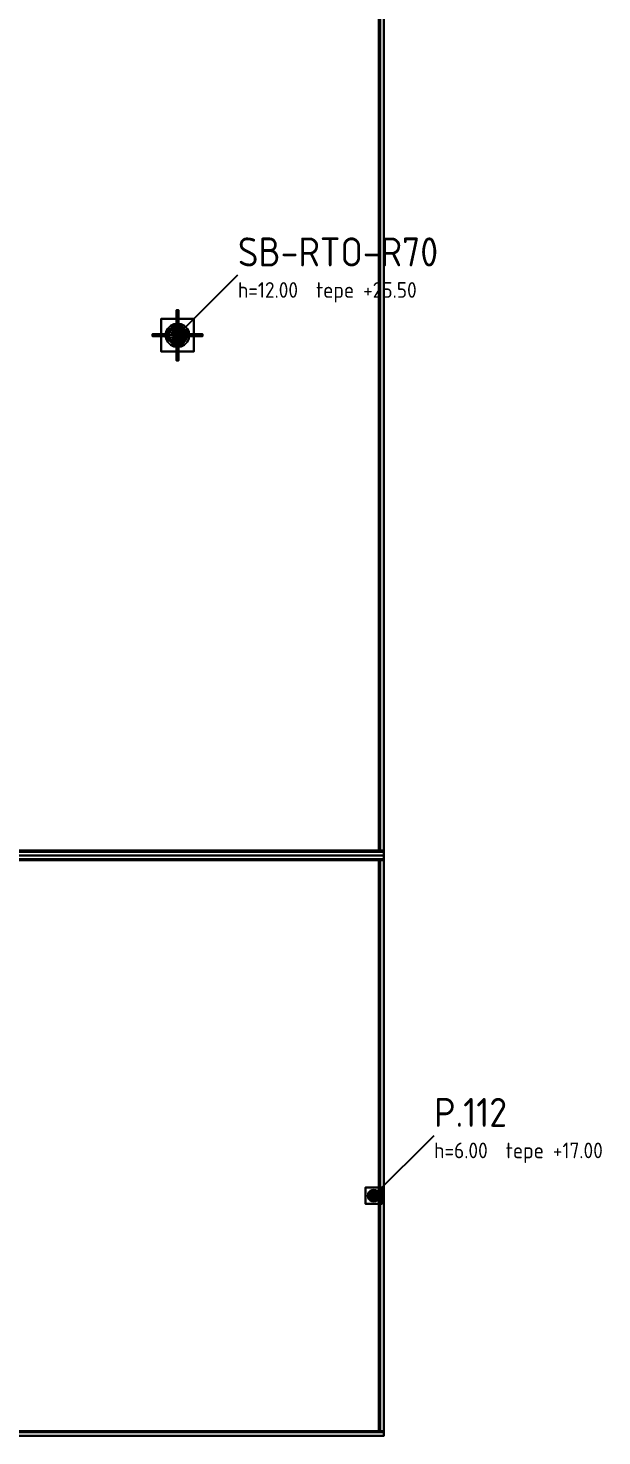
# Model space of a CAD drawing. Header units: metres. Extents: x 0 to 320, y 0 to 192.
# Drawn here: x 270.6 to 318.1, y 0 to 116.6 of the extents above; entities that cross this region are included whole.
import ezdxf

# ---------------------------------------------------------------- set-up
doc = ezdxf.new("R2010")
doc.units = ezdxf.units.M
for name, color, linetype in [('00-SINIR', 8, 'Continuous'), ('05-CEPHE', 253, 'Continuous'), ('10-CATI-DOSEME', 254, 'Continuous'), ('11-PARAPET', 9, 'Continuous'), ('20-BACA-P', 92, 'Continuous'), ('20-BACA-RTO', 1, 'Continuous'), ('30-BACA-KODU', 7, 'Continuous'), ('31-KILAVUZ-CIZGI', 8, 'Continuous')]:
    doc.layers.add(name, color=color, linetype=linetype)
doc.styles.add('ANNOT', font='isocp.shx')

# ---------------------------------------------------------------- blocks, each defined once
blk = doc.blocks.new('BACA_P_D800_H6000')
at = {"layer": '20-BACA-P'}
mesh = blk.add_polyface(dxfattribs=at)
corners = [(-0.68, -0.68), (0.68, -0.68), (0.68, 0.68), (-0.68, 0.68), (-0.68, -0.68, 0.4), (0.68, -0.68, 0.4), (0.68, 0.68, 0.4), (-0.68, 0.68, 0.4), (0.4, 0, 0.4), (0.38, 0.12, 0.4), (0.38, 0.12, 5.55), (0.4, 0, 5.55), (0.32, 0.24, 0.4), (0.32, 0.24, 5.55), (0.24, 0.32, 0.4), (0.24, 0.32, 5.55), (0.12, 0.38, 0.4), (0.12, 0.38, 5.55), (0, 0.4, 0.4), (0, 0.4, 5.55), (-0.12, 0.38, 0.4), (-0.12, 0.38, 5.55), (-0.24, 0.32, 0.4), (-0.24, 0.32, 5.55), (-0.32, 0.24, 0.4), (-0.32, 0.24, 5.55), (-0.38, 0.12, 0.4), (-0.38, 0.12, 5.55), (-0.4, 0, 0.4), (-0.4, 0, 5.55), (-0.38, -0.12, 0.4), (-0.38, -0.12, 5.55), (-0.32, -0.24, 0.4), (-0.32, -0.24, 5.55), (-0.24, -0.32, 0.4), (-0.24, -0.32, 5.55), (-0.12, -0.38, 0.4), (-0.12, -0.38, 5.55), (0, -0.4, 0.4), (0, -0.4, 5.55), (0.12, -0.38, 0.4), (0.12, -0.38, 5.55), (0.24, -0.32, 0.4), (0.24, -0.32, 5.55), (0.32, -0.24, 0.4), (0.32, -0.24, 5.55), (0.38, -0.12, 0.4), (0.38, -0.12, 5.55), (0.49, 0, 3.13), (0.46, 0.15, 3.13), (0.46, 0.15, 3.27), (0.49, 0, 3.27), (0.39, 0.29, 3.13), (0.39, 0.29, 3.27), (0.29, 0.39, 3.13), (0.29, 0.39, 3.27), (0.15, 0.46, 3.13), (0.15, 0.46, 3.27), (0, 0.49, 3.13), (0, 0.49, 3.27), (-0.15, 0.46, 3.13), (-0.15, 0.46, 3.27), (-0.29, 0.39, 3.13), (-0.29, 0.39, 3.27), (-0.39, 0.29, 3.13), (-0.39, 0.29, 3.27), (-0.46, 0.15, 3.13), (-0.46, 0.15, 3.27), (-0.49, 0, 3.13), (-0.49, 0, 3.27), (-0.46, -0.15, 3.13), (-0.46, -0.15, 3.27), (-0.39, -0.29, 3.13), (-0.39, -0.29, 3.27), (-0.29, -0.39, 3.13), (-0.29, -0.39, 3.27), (-0.15, -0.46, 3.13), (-0.15, -0.46, 3.27), (0, -0.49, 3.13), (0, -0.49, 3.27), (0.15, -0.46, 3.13), (0.15, -0.46, 3.27), (0.29, -0.39, 3.13), (0.29, -0.39, 3.27), (0.39, -0.29, 3.13), (0.39, -0.29, 3.27), (0.46, -0.15, 3.13), (0.46, -0.15, 3.27), (0.33, 0.11, 5.85), (0.35, 0, 5.85), (0.28, 0.21, 5.85), (0.21, 0.28, 5.85), (0.11, 0.33, 5.85), (0, 0.35, 5.85), (-0.11, 0.33, 5.85), (-0.21, 0.28, 5.85), (-0.28, 0.21, 5.85), (-0.33, 0.11, 5.85), (-0.35, 0, 5.85), (-0.33, -0.11, 5.85), (-0.28, -0.21, 5.85), (-0.21, -0.28, 5.85), (-0.11, -0.33, 5.85), (0, -0.35, 5.85), (0.11, -0.33, 5.85), (0.21, -0.28, 5.85), (0.28, -0.21, 5.85), (0.33, -0.11, 5.85), (0.38, 0, 5.85), (0.36, 0.12, 5.85), (0.36, 0.12, 6), (0.38, 0, 6), (0.31, 0.22, 5.85), (0.31, 0.22, 6), (0.22, 0.31, 5.85), (0.22, 0.31, 6), (0.12, 0.36, 5.85), (0.12, 0.36, 6), (0, 0.38, 5.85), (0, 0.38, 6), (-0.12, 0.36, 5.85), (-0.12, 0.36, 6), (-0.22, 0.31, 5.85), (-0.22, 0.31, 6), (-0.31, 0.22, 5.85), (-0.31, 0.22, 6), (-0.36, 0.12, 5.85), (-0.36, 0.12, 6), (-0.38, 0, 5.85), (-0.38, 0, 6), (-0.36, -0.12, 5.85), (-0.36, -0.12, 6), (-0.31, -0.22, 5.85), (-0.31, -0.22, 6), (-0.22, -0.31, 5.85), (-0.22, -0.31, 6), (-0.12, -0.36, 5.85), (-0.12, -0.36, 6), (0, -0.38, 5.85), (0, -0.38, 6), (0.12, -0.36, 5.85), (0.12, -0.36, 6), (0.22, -0.31, 5.85), (0.22, -0.31, 6), (0.31, -0.22, 5.85), (0.31, -0.22, 6), (0.36, -0.12, 5.85), (0.36, -0.12, 6)]
mesh.append_faces([[corners[k] for k in face] for face in [(0, 1, 2, 3), (4, 5, 6, 7), (0, 1, 5, 4), (1, 2, 6, 5), (2, 3, 7, 6), (3, 0, 4, 7), (8, 9, 10, 11), (9, 12, 13, 10), (12, 14, 15, 13), (14, 16, 17, 15), (16, 18, 19, 17), (18, 20, 21, 19), (20, 22, 23, 21), (22, 24, 25, 23), (24, 26, 27, 25), (26, 28, 29, 27), (28, 30, 31, 29), (30, 32, 33, 31), (32, 34, 35, 33), (34, 36, 37, 35), (36, 38, 39, 37), (38, 40, 41, 39), (40, 42, 43, 41), (42, 44, 45, 43), (44, 46, 47, 45), (46, 8, 11, 47), (8, 9, 12), (11, 10, 13), (8, 12, 14), (11, 13, 15), (8, 14, 16), (11, 15, 17), (8, 16, 18), (11, 17, 19), (8, 18, 20), (11, 19, 21), (8, 20, 22), (11, 21, 23), (8, 22, 24), (11, 23, 25), (8, 24, 26), (11, 25, 27), (8, 26, 28), (11, 27, 29), (8, 28, 30), (11, 29, 31), (8, 30, 32), (11, 31, 33), (8, 32, 34), (11, 33, 35), (8, 34, 36), (11, 35, 37), (8, 36, 38), (11, 37, 39), (8, 38, 40), (11, 39, 41), (8, 40, 42), (11, 41, 43), (8, 42, 44), (11, 43, 45), (8, 44, 46), (11, 45, 47), (48, 49, 50, 51), (49, 52, 53, 50), (52, 54, 55, 53), (54, 56, 57, 55), (56, 58, 59, 57), (58, 60, 61, 59), (60, 62, 63, 61), (62, 64, 65, 63), (64, 66, 67, 65), (66, 68, 69, 67), (68, 70, 71, 69), (70, 72, 73, 71), (72, 74, 75, 73), (74, 76, 77, 75), (76, 78, 79, 77), (78, 80, 81, 79), (80, 82, 83, 81), (82, 84, 85, 83), (84, 86, 87, 85), (86, 48, 51, 87), (11, 10, 88, 89), (10, 13, 90, 88), (13, 15, 91, 90), (15, 17, 92, 91), (17, 19, 93, 92), (19, 21, 94, 93), (21, 23, 95, 94), (23, 25, 96, 95), (25, 27, 97, 96), (27, 29, 98, 97), (29, 31, 99, 98), (31, 33, 100, 99), (33, 35, 101, 100), (35, 37, 102, 101), (37, 39, 103, 102), (39, 41, 104, 103), (41, 43, 105, 104), (43, 45, 106, 105), (45, 47, 107, 106), (47, 11, 89, 107), (108, 109, 110, 111), (109, 112, 113, 110), (112, 114, 115, 113), (114, 116, 117, 115), (116, 118, 119, 117), (118, 120, 121, 119), (120, 122, 123, 121), (122, 124, 125, 123), (124, 126, 127, 125), (126, 128, 129, 127), (128, 130, 131, 129), (130, 132, 133, 131), (132, 134, 135, 133), (134, 136, 137, 135), (136, 138, 139, 137), (138, 140, 141, 139), (140, 142, 143, 141), (142, 144, 145, 143), (144, 146, 147, 145), (146, 108, 111, 147), (108, 109, 112), (111, 110, 113), (108, 112, 114), (111, 113, 115), (108, 114, 116), (111, 115, 117), (108, 116, 118), (111, 117, 119), (108, 118, 120), (111, 119, 121), (108, 120, 122), (111, 121, 123), (108, 122, 124), (111, 123, 125), (108, 124, 126), (111, 125, 127), (108, 126, 128), (111, 127, 129), (108, 128, 130), (111, 129, 131), (108, 130, 132), (111, 131, 133), (108, 132, 134), (111, 133, 135), (108, 134, 136), (111, 135, 137), (108, 136, 138), (111, 137, 139), (108, 138, 140), (111, 139, 141), (108, 140, 142), (111, 141, 143), (108, 142, 144), (111, 143, 145), (108, 144, 146), (111, 145, 147)]])
blk = doc.blocks.new('BACA_RTO_D1600_H12000')
at = {"layer": '20-BACA-RTO'}
for p, q in [((0, 2.08, 0.18), (0, 0.8, 6.6)), ((-2.08, 0, 0.18), (-0.8, 0, 6.6)), ((2.08, 0, 0.18), (0.8, 0, 6.6)), ((0, -2.08, 0.18), (0, -0.8, 6.6))]:
    blk.add_line(p, q, dxfattribs=at)
mesh = blk.add_polyface(dxfattribs=at)
corners = [(-1.36, -1.36), (1.36, -1.36), (1.36, 1.36), (-1.36, 1.36), (-1.36, -1.36, 0.4), (1.36, -1.36, 0.4), (1.36, 1.36, 0.4), (-1.36, 1.36, 0.4), (0.8, 0, 0.4), (0.76, 0.25, 0.4), (0.76, 0.25, 11.55), (0.8, 0, 11.55), (0.65, 0.47, 0.4), (0.65, 0.47, 11.55), (0.47, 0.65, 0.4), (0.47, 0.65, 11.55), (0.25, 0.76, 0.4), (0.25, 0.76, 11.55), (0, 0.8, 0.4), (0, 0.8, 11.55), (-0.25, 0.76, 0.4), (-0.25, 0.76, 11.55), (-0.47, 0.65, 0.4), (-0.47, 0.65, 11.55), (-0.65, 0.47, 0.4), (-0.65, 0.47, 11.55), (-0.76, 0.25, 0.4), (-0.76, 0.25, 11.55), (-0.8, 0, 0.4), (-0.8, 0, 11.55), (-0.76, -0.25, 0.4), (-0.76, -0.25, 11.55), (-0.65, -0.47, 0.4), (-0.65, -0.47, 11.55), (-0.47, -0.65, 0.4), (-0.47, -0.65, 11.55), (-0.25, -0.76, 0.4), (-0.25, -0.76, 11.55), (0, -0.8, 0.4), (0, -0.8, 11.55), (0.25, -0.76, 0.4), (0.25, -0.76, 11.55), (0.47, -0.65, 0.4), (0.47, -0.65, 11.55), (0.65, -0.47, 0.4), (0.65, -0.47, 11.55), (0.76, -0.25, 0.4), (0.76, -0.25, 11.55), (0.98, 0, 6.13), (0.93, 0.3, 6.13), (0.93, 0.3, 6.27), (0.98, 0, 6.27), (0.79, 0.57, 6.13), (0.79, 0.57, 6.27), (0.57, 0.79, 6.13), (0.57, 0.79, 6.27), (0.3, 0.93, 6.13), (0.3, 0.93, 6.27), (0, 0.98, 6.13), (0, 0.98, 6.27), (-0.3, 0.93, 6.13), (-0.3, 0.93, 6.27), (-0.57, 0.79, 6.13), (-0.57, 0.79, 6.27), (-0.79, 0.57, 6.13), (-0.79, 0.57, 6.27), (-0.93, 0.3, 6.13), (-0.93, 0.3, 6.27), (-0.98, 0, 6.13), (-0.98, 0, 6.27), (-0.93, -0.3, 6.13), (-0.93, -0.3, 6.27), (-0.79, -0.57, 6.13), (-0.79, -0.57, 6.27), (-0.57, -0.79, 6.13), (-0.57, -0.79, 6.27), (-0.3, -0.93, 6.13), (-0.3, -0.93, 6.27), (0, -0.98, 6.13), (0, -0.98, 6.27), (0.3, -0.93, 6.13), (0.3, -0.93, 6.27), (0.57, -0.79, 6.13), (0.57, -0.79, 6.27), (0.79, -0.57, 6.13), (0.79, -0.57, 6.27), (0.93, -0.3, 6.13), (0.93, -0.3, 6.27), (0.67, 0.22, 11.85), (0.7, 0, 11.85), (0.57, 0.41, 11.85), (0.41, 0.57, 11.85), (0.22, 0.67, 11.85), (0, 0.7, 11.85), (-0.22, 0.67, 11.85), (-0.41, 0.57, 11.85), (-0.57, 0.41, 11.85), (-0.67, 0.22, 11.85), (-0.7, 0, 11.85), (-0.67, -0.22, 11.85), (-0.57, -0.41, 11.85), (-0.41, -0.57, 11.85), (-0.22, -0.67, 11.85), (0, -0.7, 11.85), (0.22, -0.67, 11.85), (0.41, -0.57, 11.85), (0.57, -0.41, 11.85), (0.67, -0.22, 11.85), (0.76, 0, 11.85), (0.72, 0.23, 11.85), (0.72, 0.23, 12), (0.76, 0, 12), (0.61, 0.45, 11.85), (0.61, 0.45, 12), (0.45, 0.61, 11.85), (0.45, 0.61, 12), (0.23, 0.72, 11.85), (0.23, 0.72, 12), (0, 0.76, 11.85), (0, 0.76, 12), (-0.23, 0.72, 11.85), (-0.23, 0.72, 12), (-0.45, 0.61, 11.85), (-0.45, 0.61, 12), (-0.61, 0.45, 11.85), (-0.61, 0.45, 12), (-0.72, 0.23, 11.85), (-0.72, 0.23, 12), (-0.76, 0, 11.85), (-0.76, 0, 12), (-0.72, -0.23, 11.85), (-0.72, -0.23, 12), (-0.61, -0.45, 11.85), (-0.61, -0.45, 12), (-0.45, -0.61, 11.85), (-0.45, -0.61, 12), (-0.23, -0.72, 11.85), (-0.23, -0.72, 12), (0, -0.76, 11.85), (0, -0.76, 12), (0.23, -0.72, 11.85), (0.23, -0.72, 12), (0.45, -0.61, 11.85), (0.45, -0.61, 12), (0.61, -0.45, 11.85), (0.61, -0.45, 12), (0.72, -0.23, 11.85), (0.72, -0.23, 12)]
mesh.append_faces([[corners[k] for k in face] for face in [(0, 1, 2, 3), (4, 5, 6, 7), (0, 1, 5, 4), (1, 2, 6, 5), (2, 3, 7, 6), (3, 0, 4, 7), (8, 9, 10, 11), (9, 12, 13, 10), (12, 14, 15, 13), (14, 16, 17, 15), (16, 18, 19, 17), (18, 20, 21, 19), (20, 22, 23, 21), (22, 24, 25, 23), (24, 26, 27, 25), (26, 28, 29, 27), (28, 30, 31, 29), (30, 32, 33, 31), (32, 34, 35, 33), (34, 36, 37, 35), (36, 38, 39, 37), (38, 40, 41, 39), (40, 42, 43, 41), (42, 44, 45, 43), (44, 46, 47, 45), (46, 8, 11, 47), (8, 9, 12), (11, 10, 13), (8, 12, 14), (11, 13, 15), (8, 14, 16), (11, 15, 17), (8, 16, 18), (11, 17, 19), (8, 18, 20), (11, 19, 21), (8, 20, 22), (11, 21, 23), (8, 22, 24), (11, 23, 25), (8, 24, 26), (11, 25, 27), (8, 26, 28), (11, 27, 29), (8, 28, 30), (11, 29, 31), (8, 30, 32), (11, 31, 33), (8, 32, 34), (11, 33, 35), (8, 34, 36), (11, 35, 37), (8, 36, 38), (11, 37, 39), (8, 38, 40), (11, 39, 41), (8, 40, 42), (11, 41, 43), (8, 42, 44), (11, 43, 45), (8, 44, 46), (11, 45, 47), (48, 49, 50, 51), (49, 52, 53, 50), (52, 54, 55, 53), (54, 56, 57, 55), (56, 58, 59, 57), (58, 60, 61, 59), (60, 62, 63, 61), (62, 64, 65, 63), (64, 66, 67, 65), (66, 68, 69, 67), (68, 70, 71, 69), (70, 72, 73, 71), (72, 74, 75, 73), (74, 76, 77, 75), (76, 78, 79, 77), (78, 80, 81, 79), (80, 82, 83, 81), (82, 84, 85, 83), (84, 86, 87, 85), (86, 48, 51, 87), (11, 10, 88, 89), (10, 13, 90, 88), (13, 15, 91, 90), (15, 17, 92, 91), (17, 19, 93, 92), (19, 21, 94, 93), (21, 23, 95, 94), (23, 25, 96, 95), (25, 27, 97, 96), (27, 29, 98, 97), (29, 31, 99, 98), (31, 33, 100, 99), (33, 35, 101, 100), (35, 37, 102, 101), (37, 39, 103, 102), (39, 41, 104, 103), (41, 43, 105, 104), (43, 45, 106, 105), (45, 47, 107, 106), (47, 11, 89, 107), (108, 109, 110, 111), (109, 112, 113, 110), (112, 114, 115, 113), (114, 116, 117, 115), (116, 118, 119, 117), (118, 120, 121, 119), (120, 122, 123, 121), (122, 124, 125, 123), (124, 126, 127, 125), (126, 128, 129, 127), (128, 130, 131, 129), (130, 132, 133, 131), (132, 134, 135, 133), (134, 136, 137, 135), (136, 138, 139, 137), (138, 140, 141, 139), (140, 142, 143, 141), (142, 144, 145, 143), (144, 146, 147, 145), (146, 108, 111, 147), (108, 109, 112), (111, 110, 113), (108, 112, 114), (111, 113, 115), (108, 114, 116), (111, 115, 117), (108, 116, 118), (111, 117, 119), (108, 118, 120), (111, 119, 121), (108, 120, 122), (111, 121, 123), (108, 122, 124), (111, 123, 125), (108, 124, 126), (111, 125, 127), (108, 126, 128), (111, 127, 129), (108, 128, 130), (111, 129, 131), (108, 130, 132), (111, 131, 133), (108, 132, 134), (111, 133, 135), (108, 134, 136), (111, 135, 137), (108, 136, 138), (111, 137, 139), (108, 138, 140), (111, 139, 141), (108, 140, 142), (111, 141, 143), (108, 142, 144), (111, 143, 145), (108, 144, 146), (111, 145, 147)]])
mesh = blk.add_polyface(dxfattribs=at)
corners = [(-0.09, 0.72), (0.09, 0.72), (0.09, 2.08), (-0.09, 2.08), (-0.09, 0.72, 0.18), (0.09, 0.72, 0.18), (0.09, 2.08, 0.18), (-0.09, 2.08, 0.18)]
mesh.append_faces([[corners[k] for k in face] for face in [(0, 1, 2, 3), (4, 5, 6, 7), (0, 1, 5, 4), (1, 2, 6, 5), (2, 3, 7, 6), (3, 0, 4, 7)]])
mesh = blk.add_polyface(dxfattribs=at)
corners = [(-2.08, -0.09), (-0.72, -0.09), (-0.72, 0.09), (-2.08, 0.09), (-2.08, -0.09, 0.18), (-0.72, -0.09, 0.18), (-0.72, 0.09, 0.18), (-2.08, 0.09, 0.18)]
mesh.append_faces([[corners[k] for k in face] for face in [(0, 1, 2, 3), (4, 5, 6, 7), (0, 1, 5, 4), (1, 2, 6, 5), (2, 3, 7, 6), (3, 0, 4, 7)]])
mesh = blk.add_polyface(dxfattribs=at)
corners = [(0.72, -0.09), (2.08, -0.09), (2.08, 0.09), (0.72, 0.09), (0.72, -0.09, 0.18), (2.08, -0.09, 0.18), (2.08, 0.09, 0.18), (0.72, 0.09, 0.18)]
mesh.append_faces([[corners[k] for k in face] for face in [(0, 1, 2, 3), (4, 5, 6, 7), (0, 1, 5, 4), (1, 2, 6, 5), (2, 3, 7, 6), (3, 0, 4, 7)]])
mesh = blk.add_polyface(dxfattribs=at)
corners = [(-0.09, -2.08), (0.09, -2.08), (0.09, -0.72), (-0.09, -0.72), (-0.09, -2.08, 0.18), (0.09, -2.08, 0.18), (0.09, -0.72, 0.18), (-0.09, -0.72, 0.18)]
mesh.append_faces([[corners[k] for k in face] for face in [(0, 1, 2, 3), (4, 5, 6, 7), (0, 1, 5, 4), (1, 2, 6, 5), (2, 3, 7, 6), (3, 0, 4, 7)]])

msp = doc.modelspace()

# ---------------------------------------------------------------- linework, layer by layer
at = {"layer": '00-SINIR'}
for points in [[(193.93, 48.07), (300.01, 48.07), (300.01, 127.63), (193.93, 127.63)], [(0, 0), (300.01, 0), (300.01, 48.07), (0, 48.07)]]:
    msp.add_lwpolyline(points, close=True, dxfattribs=at)
at = {"layer": '31-KILAVUZ-CIZGI'}
for points in [[(282.94, 91.16, 25.5), (282.94, 91.16, 28), (287.94, 96.16, 28)], [(299.18, 19.89, 17), (299.18, 19.89, 19.5), (304.18, 24.89, 19.5)]]:
    msp.add_polyline3d(points, dxfattribs=at)

# ---------------------------------------------------------------- block references
at = {"layer": '20-BACA-P'}
msp.add_blockref('BACA_P_D800_H6000', (299.18, 19.89, 11), dxfattribs=at)
at = {"layer": '20-BACA-RTO'}
msp.add_blockref('BACA_RTO_D1600_H12000', (282.94, 91.16, 13.5), dxfattribs=at)

# ---------------------------------------------------------------- texts
at = {"layer": '30-BACA-KODU', "color": 1, "style": 'ANNOT'}
msp.add_text('SB-RTO-R70', height=2.4, dxfattribs=at).set_placement((287.94, 96.86, 28))
at = {"layer": '30-BACA-KODU', "color": 8, "style": 'ANNOT'}
for s, p in [('h=12.00  tepe +25.50', (287.94, 94.26, 28)), ('h=6.00  tepe +17.00', (304.18, 22.99, 19.5))]:
    msp.add_text(s, height=1.3, dxfattribs=at).set_placement(p)
at = {"layer": '30-BACA-KODU', "color": 92, "style": 'ANNOT'}
msp.add_text('P.112', height=2.4, dxfattribs=at).set_placement((304.18, 25.59, 19.5))

# ---------------------------------------------------------------- meshes
at = {"layer": '05-CEPHE'}
mesh = msp.add_polyface(dxfattribs=at)
corners = [(193.93, 48.07), (300.01, 48.07), (300.01, 48.47), (193.93, 48.47), (193.93, 48.07, 13.1), (300.01, 48.07, 13.1), (300.01, 48.47, 13.1), (193.93, 48.47, 13.1), (193.93, 127.23), (300.01, 127.23), (300.01, 127.63), (193.93, 127.63), (193.93, 127.23, 13.1), (300.01, 127.23, 13.1), (300.01, 127.63, 13.1), (193.93, 127.63, 13.1), (194.33, 48.47), (194.33, 127.23), (194.33, 48.47, 13.1), (194.33, 127.23, 13.1), (299.61, 48.47), (299.61, 127.23), (299.61, 48.47, 13.1), (299.61, 127.23, 13.1)]
mesh.append_faces([[corners[k] for k in face] for face in [(0, 1, 2, 3), (4, 5, 6, 7), (0, 1, 5, 4), (1, 2, 6, 5), (2, 3, 7, 6), (3, 0, 4, 7), (8, 9, 10, 11), (12, 13, 14, 15), (8, 9, 13, 12), (9, 10, 14, 13), (10, 11, 15, 14), (11, 8, 12, 15), (3, 16, 17, 8), (7, 18, 19, 12), (3, 16, 18, 7), (16, 17, 19, 18), (17, 8, 12, 19), (8, 3, 7, 12), (20, 2, 9, 21), (22, 6, 13, 23), (20, 2, 6, 22), (2, 9, 13, 6), (9, 21, 23, 13), (21, 20, 22, 23)]])
mesh = msp.add_polyface(dxfattribs=at)
corners = [(0, 0), (300.01, 0), (300.01, 0.4), (0, 0.4), (0, 0, 10.6), (300.01, 0, 10.6), (300.01, 0.4, 10.6), (0, 0.4, 10.6), (0, 47.67), (300.01, 47.67), (300.01, 48.07), (0, 48.07), (0, 47.67, 10.6), (300.01, 47.67, 10.6), (300.01, 48.07, 10.6), (0, 48.07, 10.6), (0.4, 0.4), (0.4, 47.67), (0.4, 0.4, 10.6), (0.4, 47.67, 10.6), (299.61, 0.4), (299.61, 47.67), (299.61, 0.4, 10.6), (299.61, 47.67, 10.6)]
mesh.append_faces([[corners[k] for k in face] for face in [(0, 1, 2, 3), (4, 5, 6, 7), (0, 1, 5, 4), (1, 2, 6, 5), (2, 3, 7, 6), (3, 0, 4, 7), (8, 9, 10, 11), (12, 13, 14, 15), (8, 9, 13, 12), (9, 10, 14, 13), (10, 11, 15, 14), (11, 8, 12, 15), (3, 16, 17, 8), (7, 18, 19, 12), (3, 16, 18, 7), (16, 17, 19, 18), (17, 8, 12, 19), (8, 3, 7, 12), (20, 2, 9, 21), (22, 6, 13, 23), (20, 2, 6, 22), (2, 9, 13, 6), (9, 21, 23, 13), (21, 20, 22, 23)]])
at = {"layer": '10-CATI-DOSEME'}
mesh = msp.add_polyface(dxfattribs=at)
corners = [(193.93, 48.07, 13.1), (300.01, 48.07, 13.1), (300.01, 127.63, 13.1), (193.93, 127.63, 13.1), (193.93, 48.07, 13.5), (300.01, 48.07, 13.5), (300.01, 127.63, 13.5), (193.93, 127.63, 13.5)]
mesh.append_faces([[corners[k] for k in face] for face in [(0, 1, 2, 3), (4, 5, 6, 7), (0, 1, 5, 4), (1, 2, 6, 5), (2, 3, 7, 6), (3, 0, 4, 7)]])
mesh = msp.add_polyface(dxfattribs=at)
corners = [(0, 0, 10.6), (300.01, 0, 10.6), (300.01, 48.07, 10.6), (0, 48.07, 10.6), (0, 0, 11), (300.01, 0, 11), (300.01, 48.07, 11), (0, 48.07, 11)]
mesh.append_faces([[corners[k] for k in face] for face in [(0, 1, 2, 3), (4, 5, 6, 7), (0, 1, 5, 4), (1, 2, 6, 5), (2, 3, 7, 6), (3, 0, 4, 7)]])
at = {"layer": '11-PARAPET'}
mesh = msp.add_polyface(dxfattribs=at)
corners = [(193.93, 48.07, 13.5), (300.01, 48.07, 13.5), (300.01, 48.37, 13.5), (193.93, 48.37, 13.5), (193.93, 48.07, 14.5), (300.01, 48.07, 14.5), (300.01, 48.37, 14.5), (193.93, 48.37, 14.5), (193.93, 127.33, 13.5), (300.01, 127.33, 13.5), (300.01, 127.63, 13.5), (193.93, 127.63, 13.5), (193.93, 127.33, 14.5), (300.01, 127.33, 14.5), (300.01, 127.63, 14.5), (193.93, 127.63, 14.5), (194.23, 48.37, 13.5), (194.23, 127.33, 13.5), (194.23, 48.37, 14.5), (194.23, 127.33, 14.5), (299.71, 48.37, 13.5), (299.71, 127.33, 13.5), (299.71, 48.37, 14.5), (299.71, 127.33, 14.5)]
mesh.append_faces([[corners[k] for k in face] for face in [(0, 1, 2, 3), (4, 5, 6, 7), (0, 1, 5, 4), (1, 2, 6, 5), (2, 3, 7, 6), (3, 0, 4, 7), (8, 9, 10, 11), (12, 13, 14, 15), (8, 9, 13, 12), (9, 10, 14, 13), (10, 11, 15, 14), (11, 8, 12, 15), (3, 16, 17, 8), (7, 18, 19, 12), (3, 16, 18, 7), (16, 17, 19, 18), (17, 8, 12, 19), (8, 3, 7, 12), (20, 2, 9, 21), (22, 6, 13, 23), (20, 2, 6, 22), (2, 9, 13, 6), (9, 21, 23, 13), (21, 20, 22, 23)]])
mesh = msp.add_polyface(dxfattribs=at)
corners = [(0, 0, 11), (300.01, 0, 11), (300.01, 0.3, 11), (0, 0.3, 11), (0, 0, 12), (300.01, 0, 12), (300.01, 0.3, 12), (0, 0.3, 12), (0, 47.77, 11), (300.01, 47.77, 11), (300.01, 48.07, 11), (0, 48.07, 11), (0, 47.77, 12), (300.01, 47.77, 12), (300.01, 48.07, 12), (0, 48.07, 12), (0.3, 0.3, 11), (0.3, 47.77, 11), (0.3, 0.3, 12), (0.3, 47.77, 12), (299.71, 0.3, 11), (299.71, 47.77, 11), (299.71, 0.3, 12), (299.71, 47.77, 12)]
mesh.append_faces([[corners[k] for k in face] for face in [(0, 1, 2, 3), (4, 5, 6, 7), (0, 1, 5, 4), (1, 2, 6, 5), (2, 3, 7, 6), (3, 0, 4, 7), (8, 9, 10, 11), (12, 13, 14, 15), (8, 9, 13, 12), (9, 10, 14, 13), (10, 11, 15, 14), (11, 8, 12, 15), (3, 16, 17, 8), (7, 18, 19, 12), (3, 16, 18, 7), (16, 17, 19, 18), (17, 8, 12, 19), (8, 3, 7, 12), (20, 2, 9, 21), (22, 6, 13, 23), (20, 2, 6, 22), (2, 9, 13, 6), (9, 21, 23, 13), (21, 20, 22, 23)]])

doc.saveas('drawing.dxf')
